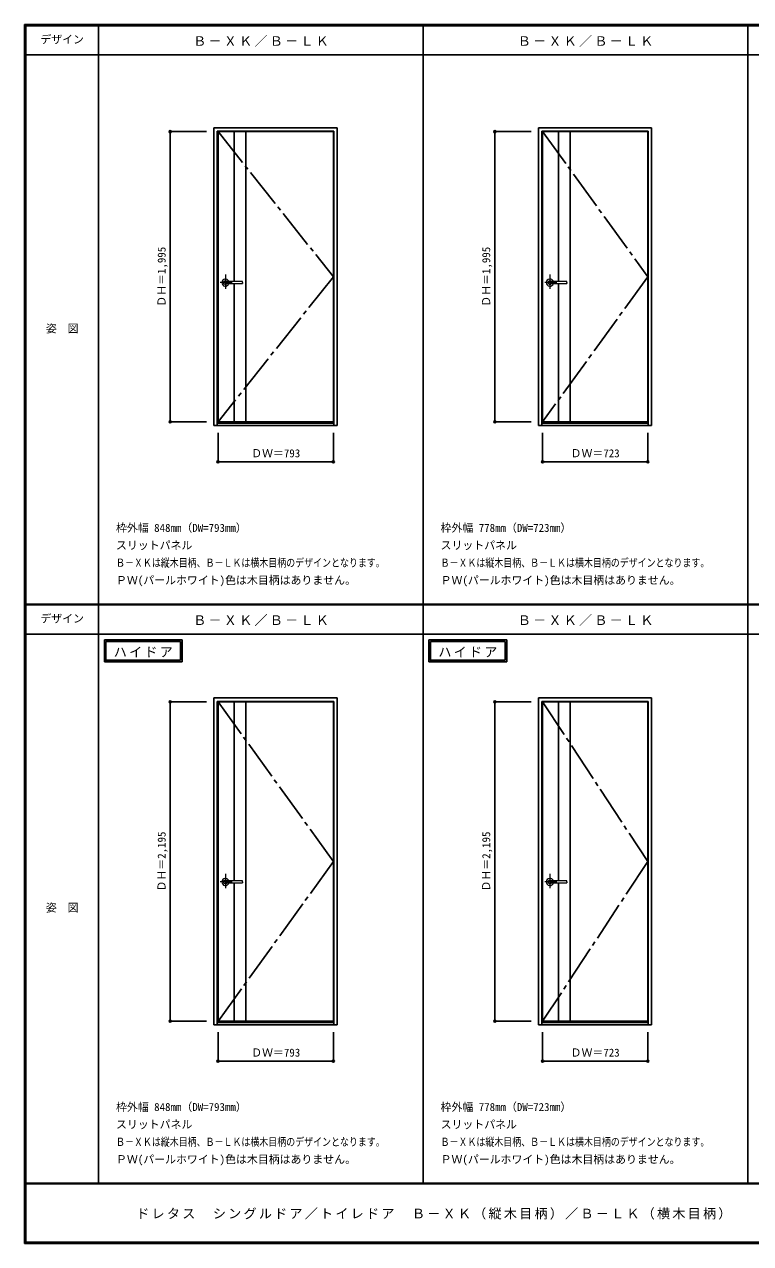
# Model space of a CAD drawing. Units: millimetres, scale not verified. Extents: x -6000 to 5700, y -4307 to 4175.
# Drawn here: x -6000 to -1007, y -4205 to 4175 of the extents above; entities that cross this region are included whole.
import ezdxf
from ezdxf.enums import TextEntityAlignment as Align

# ---------------------------------------------------------------- set-up
doc = ezdxf.new("R2010")
doc.units = ezdxf.units.MM
doc.header["$LTSCALE"] = 30
doc.header["$PDMODE"] = 32
doc.header["$PDSIZE"] = 15
doc.linetypes.add('CHAIN1', pattern=[8, 5, -1, 1, -1])
doc.linetypes.add('CHAIN2', pattern=[12, 9, -1, 1, -1])
for name, color, linetype in [('0-2_扉', 3, 'Continuous'), ('0-3_仕上げ', 3, 'Continuous'), ('0-4_枠', 3, 'Continuous'), ('0-7', 7, 'CHAIN2'), ('0-A_文字', 7, 'Continuous'), ('0-B_寸法', 7, 'Continuous'), ('F-1_枠', 6, 'Continuous'), ('F-A_文字', 7, 'Continuous')]:
    doc.layers.add(name, color=color, linetype=linetype)
doc.layers.add('0-5_レバー', color=7, linetype='Continuous', lineweight=18)
doc.styles.add('ＭＳ ゴシック', font='')
doc.styles.get('ＭＳ ゴシック').set_extended_font_data('MS Gothic')

msp = doc.modelspace()

# ---------------------------------------------------------------- linework, layer by layer
at = {"layer": '0-2_扉'}
for p, q in [((-4668.4, 3438), (-3875.4, 3438)), ((-4668.4, 1443), (-4668.4, 3438)), ((-3875.4, 1443), (-3875.4, 3438)), ((-2436.8, 3438), (-1713.8, 3438)), ((-2436.8, 1443), (-2436.8, 3438)), ((-1713.8, 1443), (-1713.8, 3438)), ((-4668.4, 1443), (-3875.4, 1443)), ((-2436.8, 1443), (-1713.8, 1443)), ((-4668.4, -481.25), (-3875.4, -481.25)), ((-4668.4, -2676.25), (-4668.4, -481.25)), ((-3875.4, -2676.25), (-3875.4, -481.25)), ((-2436.8, -481.25), (-1713.8, -481.25)), ((-2436.8, -2676.25), (-2436.8, -481.25)), ((-1713.8, -2676.25), (-1713.8, -481.25)), ((-4668.4, -2676.25), (-3875.4, -2676.25)), ((-2436.8, -2676.25), (-1713.8, -2676.25))]:
    msp.add_line(p, q, dxfattribs=at)
at = {"layer": '0-3_仕上げ'}
for p, q in [((-4558.4, 2407.5), (-4558.4, 3438)), ((-4478.4, 1443), (-4478.4, 3438)), ((-2326.8, 2407.5), (-2326.8, 3438)), ((-2246.8, 1443), (-2246.8, 3438)), ((-4558.4, 1443), (-4558.4, 2393.5)), ((-2326.8, 1443), (-2326.8, 2393.5)), ((-4558.4, -1711.75), (-4558.4, -481.25)), ((-4478.4, -2676.25), (-4478.4, -481.25)), ((-2326.8, -1711.75), (-2326.8, -481.25)), ((-2246.8, -2676.25), (-2246.8, -481.25)), ((-4558.4, -2676.25), (-4558.4, -1725.75)), ((-2326.8, -2676.25), (-2326.8, -1725.75))]:
    msp.add_line(p, q, dxfattribs=at)
at = {"layer": '0-4_枠'}
for p, q in [((-4697.4, 3465), (-3849.4, 3465)), ((-4697.4, 1418), (-4697.4, 3465)), ((-4673.4, 3441), (-3873.4, 3441)), ((-4673.4, 1418), (-4673.4, 3441)), ((-3873.4, 1418), (-3873.4, 3441)), ((-3849.4, 1418), (-3849.4, 3465)), ((-2465.8, 3465), (-1687.8, 3465)), ((-2465.8, 1418), (-2465.8, 3465)), ((-2441.8, 3441), (-1711.8, 3441)), ((-2441.8, 1418), (-2441.8, 3441)), ((-1711.8, 1418), (-1711.8, 3441)), ((-1687.8, 1418), (-1687.8, 3465)), ((-4673.4, 1433), (-3873.4, 1433)), ((-2441.8, 1433), (-1711.8, 1433)), ((-4697.4, 1418), (-3849.4, 1418)), ((-2465.8, 1418), (-1687.8, 1418)), ((-4697.4, -454.25), (-3849.4, -454.25)), ((-4697.4, -2701.25), (-4697.4, -454.25)), ((-4673.4, -478.25), (-3873.4, -478.25)), ((-4673.4, -2701.25), (-4673.4, -478.25)), ((-3873.4, -2701.25), (-3873.4, -478.25)), ((-3849.4, -2701.25), (-3849.4, -454.25)), ((-2465.8, -454.25), (-1687.8, -454.25)), ((-2465.8, -2701.25), (-2465.8, -454.25)), ((-2441.8, -478.25), (-1711.8, -478.25)), ((-2441.8, -2701.25), (-2441.8, -478.25)), ((-1711.8, -2701.25), (-1711.8, -478.25)), ((-1687.8, -2701.25), (-1687.8, -454.25)), ((-4697.4, -2701.25), (-3849.4, -2701.25)), ((-4673.4, -2686.25), (-3873.4, -2686.25)), ((-2465.8, -2701.25), (-1687.8, -2701.25)), ((-2441.8, -2686.25), (-1711.8, -2686.25))]:
    msp.add_line(p, q, dxfattribs=at)
at = {"layer": '0-5_レバー', "color": 4, "linetype": 'CHAIN1'}
for p, q in [((-4617.9, 2456.96), (-4617.9, 2357.11)), ((-2386.3, 2456.96), (-2386.3, 2357.11)), ((-4571.1, 2400.5), (-4654.12, 2400.5)), ((-2339.5, 2400.5), (-2422.52, 2400.5)), ((-4617.9, -1662.29), (-4617.9, -1762.14)), ((-2386.3, -1662.29), (-2386.3, -1762.14)), ((-4571.1, -1718.75), (-4654.12, -1718.75)), ((-2339.5, -1718.75), (-2422.52, -1718.75))]:
    msp.add_line(p, q, dxfattribs=at)
at = {"layer": '0-5_レバー'}
for p, q in [((-4500.9, 2400.5), (-4500.9, 2405.99)), ((-4500.9, 2400.5), (-4500.9, 2395)), ((-2269.3, 2400.5), (-2269.3, 2405.99)), ((-2269.3, 2400.5), (-2269.3, 2395)), ((-4500.9, -1718.75), (-4500.9, -1713.26)), ((-4500.9, -1718.75), (-4500.9, -1724.25)), ((-2269.3, -1718.75), (-2269.3, -1713.26)), ((-2269.3, -1718.75), (-2269.3, -1724.25))]:
    msp.add_line(p, q, dxfattribs=at)
for points in [[(-4607.94, 2407.49), (-4608.71, 2408.28), (-4610.68, 2409.65), (-4612.92, 2410.66), (-4615.36, 2411.29), (-4617.9, 2411.5), (-4620.44, 2411.29), (-4622.87, 2410.66), (-4625.12, 2409.65), (-4627.09, 2408.28), (-4628.71, 2406.61), (-4629.91, 2404.71), (-4630.65, 2402.65), (-4630.9, 2400.5), (-4630.65, 2398.35), (-4629.91, 2396.29), (-4628.71, 2394.39), (-4627.09, 2392.72), (-4625.12, 2391.35), (-4622.87, 2390.34), (-4620.44, 2389.71), (-4617.9, 2389.5), (-4615.36, 2389.71), (-4612.92, 2390.34), (-4610.68, 2391.35), (-4608.71, 2392.72), (-4607.94, 2393.51)], [(-4502.4, 2407.5), (-4512.13, 2407.5), (-4522.31, 2407.5), (-4531.91, 2407.5), (-4540.9, 2407.5), (-4549.31, 2407.5), (-4557.12, 2407.5), (-4563.94, 2407.5), (-4570.24, 2407.5), (-4576, 2407.5), (-4581.25, 2407.5), (-4586.04, 2407.5), (-4590.69, 2407.5), (-4594.9, 2407.5), (-4598.65, 2407.5), (-4600.65, 2407.5), (-4602.5, 2407.5), (-4604.51, 2407.49), (-4606.92, 2407.49), (-4608.41, 2407.49), (-4609.95, 2407.49), (-4611.47, 2407.49), (-4612.57, 2407.49), (-4613.03, 2407.49), (-4613.03, 2407.48)], [(-4612.88, 2393.51), (-4612.75, 2393.51), (-4612.31, 2393.51), (-4611.59, 2393.51), (-4610.57, 2393.51), (-4609.31, 2393.51), (-4607.96, 2393.51), (-4605.1, 2393.51), (-4602.12, 2393.5), (-4599.1, 2393.5), (-4596.06, 2393.5), (-4592.99, 2393.5), (-4589.91, 2393.5), (-4585.91, 2393.5), (-4581.5, 2393.5), (-4576.53, 2393.5), (-4571, 2393.5), (-4564.91, 2393.5), (-4558.26, 2393.5), (-4551.05, 2393.5), (-4542.46, 2393.5), (-4533.2, 2393.5), (-4523.26, 2393.5), (-4512.65, 2393.5), (-4502.4, 2393.5)], [(-4502.4, 2407.5), (-4511.48, 2407.5), (-4511.88, 2407.5)], [(-2376.34, 2407.49), (-2377.11, 2408.28), (-2379.08, 2409.65), (-2381.32, 2410.66), (-2383.76, 2411.29), (-2386.3, 2411.5), (-2388.84, 2411.29), (-2391.27, 2410.66), (-2393.52, 2409.65), (-2395.49, 2408.28), (-2397.11, 2406.61), (-2398.31, 2404.71), (-2399.05, 2402.65), (-2399.3, 2400.5), (-2399.05, 2398.35), (-2398.31, 2396.29), (-2397.11, 2394.39), (-2395.49, 2392.72), (-2393.52, 2391.35), (-2391.27, 2390.34), (-2388.84, 2389.71), (-2386.3, 2389.5), (-2383.76, 2389.71), (-2381.32, 2390.34), (-2379.08, 2391.35), (-2377.11, 2392.72), (-2376.34, 2393.51)], [(-2270.8, 2407.5), (-2280.53, 2407.5), (-2290.71, 2407.5), (-2300.31, 2407.5), (-2309.3, 2407.5), (-2317.71, 2407.5), (-2325.52, 2407.5), (-2332.34, 2407.5), (-2338.64, 2407.5), (-2344.4, 2407.5), (-2349.65, 2407.5), (-2354.44, 2407.5), (-2359.09, 2407.5), (-2363.3, 2407.5), (-2367.05, 2407.5), (-2369.05, 2407.5), (-2370.9, 2407.5), (-2372.91, 2407.49), (-2375.32, 2407.49), (-2376.81, 2407.49), (-2378.35, 2407.49), (-2379.87, 2407.49), (-2380.97, 2407.49), (-2381.43, 2407.49), (-2381.43, 2407.48)], [(-2381.28, 2393.51), (-2381.15, 2393.51), (-2380.71, 2393.51), (-2379.99, 2393.51), (-2378.97, 2393.51), (-2377.71, 2393.51), (-2376.36, 2393.51), (-2373.5, 2393.51), (-2370.52, 2393.5), (-2367.5, 2393.5), (-2364.46, 2393.5), (-2361.39, 2393.5), (-2358.31, 2393.5), (-2354.31, 2393.5), (-2349.9, 2393.5), (-2344.93, 2393.5), (-2339.4, 2393.5), (-2333.31, 2393.5), (-2326.66, 2393.5), (-2319.45, 2393.5), (-2310.86, 2393.5), (-2301.6, 2393.5), (-2291.66, 2393.5), (-2281.05, 2393.5), (-2270.8, 2393.5)], [(-2270.8, 2407.5), (-2279.88, 2407.5), (-2280.28, 2407.5)], [(-4607.94, -1711.76), (-4608.71, -1710.97), (-4610.68, -1709.6), (-4612.92, -1708.59), (-4615.36, -1707.96), (-4617.9, -1707.75), (-4620.44, -1707.96), (-4622.87, -1708.59), (-4625.12, -1709.6), (-4627.09, -1710.97), (-4628.71, -1712.64), (-4629.91, -1714.54), (-4630.65, -1716.6), (-4630.9, -1718.75), (-4630.65, -1720.9), (-4629.91, -1722.96), (-4628.71, -1724.86), (-4627.09, -1726.53), (-4625.12, -1727.9), (-4622.87, -1728.91), (-4620.44, -1729.54), (-4617.9, -1729.75), (-4615.36, -1729.54), (-4612.92, -1728.91), (-4610.68, -1727.9), (-4608.71, -1726.53), (-4607.94, -1725.74)], [(-4502.4, -1711.75), (-4512.13, -1711.75), (-4522.31, -1711.75), (-4531.91, -1711.75), (-4540.9, -1711.75), (-4549.31, -1711.75), (-4557.12, -1711.75), (-4563.94, -1711.75), (-4570.24, -1711.75), (-4576, -1711.75), (-4581.25, -1711.75), (-4586.04, -1711.75), (-4590.69, -1711.75), (-4594.9, -1711.75), (-4598.65, -1711.75), (-4600.65, -1711.75), (-4602.5, -1711.75), (-4604.51, -1711.76), (-4606.92, -1711.76), (-4608.41, -1711.76), (-4609.95, -1711.76), (-4611.47, -1711.76), (-4612.57, -1711.76), (-4613.03, -1711.76), (-4613.03, -1711.77)], [(-4612.88, -1725.74), (-4612.75, -1725.74), (-4612.31, -1725.74), (-4611.59, -1725.74), (-4610.57, -1725.74), (-4609.31, -1725.74), (-4607.96, -1725.74), (-4605.1, -1725.74), (-4602.12, -1725.75), (-4599.1, -1725.75), (-4596.06, -1725.75), (-4592.99, -1725.75), (-4589.91, -1725.75), (-4585.91, -1725.75), (-4581.5, -1725.75), (-4576.53, -1725.75), (-4571, -1725.75), (-4564.91, -1725.75), (-4558.26, -1725.75), (-4551.05, -1725.75), (-4542.46, -1725.75), (-4533.2, -1725.75), (-4523.26, -1725.75), (-4512.65, -1725.75), (-4502.4, -1725.75)], [(-4502.4, -1711.75), (-4511.48, -1711.75), (-4511.88, -1711.75)], [(-2376.34, -1711.76), (-2377.11, -1710.97), (-2379.08, -1709.6), (-2381.32, -1708.59), (-2383.76, -1707.96), (-2386.3, -1707.75), (-2388.84, -1707.96), (-2391.27, -1708.59), (-2393.52, -1709.6), (-2395.49, -1710.97), (-2397.11, -1712.64), (-2398.31, -1714.54), (-2399.05, -1716.6), (-2399.3, -1718.75), (-2399.05, -1720.9), (-2398.31, -1722.96), (-2397.11, -1724.86), (-2395.49, -1726.53), (-2393.52, -1727.9), (-2391.27, -1728.91), (-2388.84, -1729.54), (-2386.3, -1729.75), (-2383.76, -1729.54), (-2381.32, -1728.91), (-2379.08, -1727.9), (-2377.11, -1726.53), (-2376.34, -1725.74)], [(-2270.8, -1711.75), (-2280.53, -1711.75), (-2290.71, -1711.75), (-2300.31, -1711.75), (-2309.3, -1711.75), (-2317.71, -1711.75), (-2325.52, -1711.75), (-2332.34, -1711.75), (-2338.64, -1711.75), (-2344.4, -1711.75), (-2349.65, -1711.75), (-2354.44, -1711.75), (-2359.09, -1711.75), (-2363.3, -1711.75), (-2367.05, -1711.75), (-2369.05, -1711.75), (-2370.9, -1711.75), (-2372.91, -1711.76), (-2375.32, -1711.76), (-2376.81, -1711.76), (-2378.35, -1711.76), (-2379.87, -1711.76), (-2380.97, -1711.76), (-2381.43, -1711.76), (-2381.43, -1711.77)], [(-2381.28, -1725.74), (-2381.15, -1725.74), (-2380.71, -1725.74), (-2379.99, -1725.74), (-2378.97, -1725.74), (-2377.71, -1725.74), (-2376.36, -1725.74), (-2373.5, -1725.74), (-2370.52, -1725.75), (-2367.5, -1725.75), (-2364.46, -1725.75), (-2361.39, -1725.75), (-2358.31, -1725.75), (-2354.31, -1725.75), (-2349.9, -1725.75), (-2344.93, -1725.75), (-2339.4, -1725.75), (-2333.31, -1725.75), (-2326.66, -1725.75), (-2319.45, -1725.75), (-2310.86, -1725.75), (-2301.6, -1725.75), (-2291.66, -1725.75), (-2281.05, -1725.75), (-2270.8, -1725.75)], [(-2270.8, -1711.75), (-2279.88, -1711.75), (-2280.28, -1711.75)]]:
    msp.add_lwpolyline(points, dxfattribs=at)
for centre, radius, start, end in [((-4617.9, 2400.5), 24.55, 16.59952, 343.36736), ((-4502.4, 2406), 1.5, 0.00847, 89.9163), ((-4502.4, 2406), 1.5, 360, 90.17419), ((-4502.4, 2395), 1.5, 270.16419, 0), ((-4502.4, 2395), 1.5, 269.91059, 359.99153), ((-2386.3, 2400.5), 24.55, 16.59952, 343.36736), ((-2270.8, 2406), 1.5, 0.00847, 89.9163), ((-2270.8, 2406), 1.5, 360, 90.17419), ((-2270.8, 2395), 1.5, 270.16419, 0), ((-2270.8, 2395), 1.5, 269.91059, 359.99153), ((-4617.9, -1718.75), 24.55, 16.59952, 343.36736), ((-4502.4, -1713.25), 1.5, 0.00847, 89.9163), ((-4502.4, -1713.25), 1.5, 360, 90.17419), ((-4502.4, -1724.25), 1.5, 270.16419, 0), ((-4502.4, -1724.25), 1.5, 269.91059, 359.99153), ((-2386.3, -1718.75), 24.55, 16.59952, 343.36736), ((-2270.8, -1713.25), 1.5, 0.00847, 89.9163), ((-2270.8, -1713.25), 1.5, 360, 90.17419), ((-2270.8, -1724.25), 1.5, 270.16419, 0), ((-2270.8, -1724.25), 1.5, 269.91059, 359.99153)]:
    msp.add_arc(centre, radius, start, end, dxfattribs=at)
at = {"layer": '0-7'}
for p, q in [((-2436.8, -481.25), (-1713.8, -1578.75)), ((-1713.8, -1578.75), (-2436.8, -2676.25))]:
    msp.add_line(p, q, dxfattribs=at)
for points in [[(-4668.4, 3438), (-3875.4, 2440.5), (-4668.4, 1443)], [(-2436.8, 3438), (-1713.8, 2440.5), (-2436.8, 1443)], [(-4668.4, -481.25), (-3875.4, -1578.75), (-4668.4, -2676.25)]]:
    msp.add_lwpolyline(points, dxfattribs=at)
at = {"layer": '0-A_文字'}
for p, q in [((-5450, -55.5), (-5450, -205.5)), ((-5440, -65.5), (-4925.67, -65.5)), ((-4925.67, -65.5), (-4925.67, -195.5)), ((-3218.4, -55.5), (-3218.4, -205.5)), ((-3208.4, -65.5), (-2694.07, -65.5)), ((-2694.07, -65.5), (-2694.07, -195.5)), ((-5450, -205.5), (-4915.67, -205.5)), ((-3218.4, -205.5), (-2684.07, -205.5))]:
    msp.add_line(p, q, dxfattribs=at)
for points in [[(-5450, -55.5), (-4915.67, -55.5), (-4915.67, -205.5)], [(-5440, -65.5), (-5440, -195.5), (-4925.67, -195.5)], [(-3218.4, -55.5), (-2684.07, -55.5), (-2684.07, -205.5)], [(-3208.4, -65.5), (-3208.4, -195.5), (-2694.07, -195.5)]]:
    msp.add_lwpolyline(points, dxfattribs=at)
at = {"layer": '0-B_寸法', "color": 4}
for p, q in [((-4997.4, 3438), (-4747.4, 3438)), ((-4997.4, 3438), (-4997.4, 1443)), ((-2765.8, 3438), (-2515.8, 3438)), ((-2765.8, 3438), (-2765.8, 1443)), ((-4997.4, 1443), (-4747.4, 1443)), ((-2765.8, 1443), (-2515.8, 1443)), ((-4668.4, 1168), (-4668.4, 1368)), ((-3875.4, 1168), (-3875.4, 1368)), ((-2436.8, 1168), (-2436.8, 1368)), ((-1713.8, 1168), (-1713.8, 1368)), ((-4668.4, 1168), (-3875.4, 1168)), ((-2436.8, 1168), (-1713.8, 1168)), ((-4997.4, -481.25), (-4747.4, -481.25)), ((-4997.4, -481.25), (-4997.4, -2676.25)), ((-2765.8, -481.25), (-2515.8, -481.25)), ((-2765.8, -481.25), (-2765.8, -2676.25)), ((-4997.4, -2676.25), (-4747.4, -2676.25)), ((-2765.8, -2676.25), (-2515.8, -2676.25)), ((-4668.4, -2951.25), (-4668.4, -2751.25)), ((-3875.4, -2951.25), (-3875.4, -2751.25)), ((-2436.8, -2951.25), (-2436.8, -2751.25)), ((-1713.8, -2951.25), (-1713.8, -2751.25)), ((-4668.4, -2951.25), (-3875.4, -2951.25)), ((-2436.8, -2951.25), (-1713.8, -2951.25))]:
    msp.add_line(p, q, dxfattribs=at)
at = {"layer": '0-B_寸法'}
for p in [(-4997.4, 3438), (-2765.8, 3438), (-4997.4, 1443), (-2765.8, 1443), (-4668.4, 1168), (-3875.4, 1168), (-2436.8, 1168), (-1713.8, 1168), (-4997.4, -481.25), (-2765.8, -481.25), (-4997.4, -2676.25), (-2765.8, -2676.25), (-4668.4, -2951.25), (-3875.4, -2951.25), (-2436.8, -2951.25), (-1713.8, -2951.25)]:
    msp.add_point(p, dxfattribs=at)
at = {"layer": 'F-1_枠'}
for p, q in [((-6000, 4175), (5700, 4175)), ((-6000, 4175), (-6000, -4205)), ((-6000, 4170), (5700, 4170)), ((-6000, 4165), (5700, 4165)), ((-5995, 4175), (-5995, -4205)), ((-5990, 4175), (-5990, -4205)), ((-5490, 4175), (-5490, -3790)), ((-3258.4, 4175), (-3258.4, -3790)), ((-1026.8, 4175), (-1026.8, -3790)), ((-6000, 3965), (5700, 3965)), ((-6000, 190.5), (5700, 190.5)), ((-6000, 187.5), (5700, 187.5)), ((-6000, 184.5), (5700, 184.5)), ((-6000, -15.5), (5700, -15.5)), ((5700, -3790), (-6000, -3790)), ((5700, -3795), (-6000, -3795)), ((5700, -4195), (-6000, -4195)), ((5700, -4200), (-6000, -4200)), ((5700, -4205), (-6000, -4205))]:
    msp.add_line(p, q, dxfattribs=at)

# ---------------------------------------------------------------- texts
at = {"layer": '0-3_仕上げ', "color": 7, "style": 'ＭＳ ゴシック'}
for p in [(-5370, 310.5), (-3138.4, 310.5), (-5370, -3670), (-3138.4, -3670)]:
    msp.add_text('ＰＷ(パールホワイト)色は木目柄はありません。', height=54.99, dxfattribs=at).set_placement(p, align=Align.BOTTOM_LEFT)
at = {"layer": '0-A_文字', "style": 'ＭＳ ゴシック'}
for s, p in [('枠外幅 848mm（DW=793mm）', (-5370, 670.5)), ('枠外幅 778mm（DW=723mm）', (-3138.4, 670.5)), ('スリットパネル', (-5370, 550.5)), ('スリットパネル', (-3138.4, 550.5)), ('枠外幅 848mm（DW=793mm）', (-5370, -3310)), ('枠外幅 778mm（DW=723mm）', (-3138.4, -3310)), ('スリットパネル', (-5370, -3430)), ('スリットパネル', (-3138.4, -3430))]:
    msp.add_text(s, height=54.99, dxfattribs=at).set_placement(p, align=Align.BOTTOM_LEFT)
at = {"layer": '0-A_文字', "style": 'ＭＳ ゴシック', "width": 0.8}
for p in [(-5370, 430.5), (-3138.4, 430.5), (-5370, -3550), (-3138.4, -3550)]:
    msp.add_text('Ｂ－ＸＫは縦木目柄、Ｂ－ＬＫは横木目柄のデザインとなります。', height=54.99, dxfattribs=at).set_placement(p, align=Align.BOTTOM_LEFT)
at = {"layer": '0-A_文字', "char_height": 65.98, "attachment_point": 7, "style": 'ＭＳ ゴシック'}
for s, insert in [('\\T1.17;Ｂ－ＸＫ／Ｂ－ＬＫ', (-4839.2, 4020)), ('\\T1.17;Ｂ－ＸＫ／Ｂ－ＬＫ', (-2607.6, 4020)), ('\\T1.17;Ｂ－ＸＫ／Ｂ－ＬＫ', (-4839.2, 39.5)), ('\\T1.17;Ｂ－ＸＫ／Ｂ－ＬＫ', (-2607.6, 39.5)), ('\\T1.17;ハイドア', (-5385.34, -175.5)), ('\\T1.17;ハイドア', (-3153.74, -175.5))]:
    msp.add_mtext(s, dxfattribs=dict(at, insert=insert))
at = {"layer": '0-B_寸法', "style": 'ＭＳ ゴシック'}
for s, p in [('ＤＨ＝1,995', (-5012.4, 2234.25)), ('ＤＨ＝1,995', (-2780.8, 2234.25)), ('ＤＨ＝2,195', (-5012.4, -1785)), ('ＤＨ＝2,195', (-2780.8, -1785))]:
    msp.add_text(s, height=54.99, rotation=90, dxfattribs=at).set_placement(p, align=Align.BOTTOM_LEFT)
for s, p in [('ＤＷ＝793', (-4440.65, 1183)), ('ＤＷ＝723', (-2244.55, 1183)), ('ＤＷ＝793', (-4440.65, -2936.25)), ('ＤＷ＝723', (-2244.55, -2936.25))]:
    msp.add_text(s, height=54.99, dxfattribs=at).set_placement(p, align=Align.BOTTOM_LEFT)
at = {"layer": 'F-A_文字', "style": 'ＭＳ ゴシック'}
for s, p in [('デザイン', (-5890, 4027.5)), ('姿\u3000図', (-5852.5, 2040.25)), ('デザイン', (-5890, 47)), ('姿\u3000図', (-5852.5, -1940.25))]:
    msp.add_text(s, height=54.99, dxfattribs=at).set_placement(p, align=Align.BOTTOM_LEFT)
at = {"layer": 'F-A_文字', "insert": (-5230.48, -4040), "char_height": 65.98, "attachment_point": 7, "style": 'ＭＳ ゴシック'}
msp.add_mtext('\\T1.17;ドレタス\u3000シングルドア／トイレドア\u3000Ｂ－ＸＫ（縦木目柄）／Ｂ－ＬＫ（横木目柄）', dxfattribs=at)

doc.saveas('drawing.dxf')
